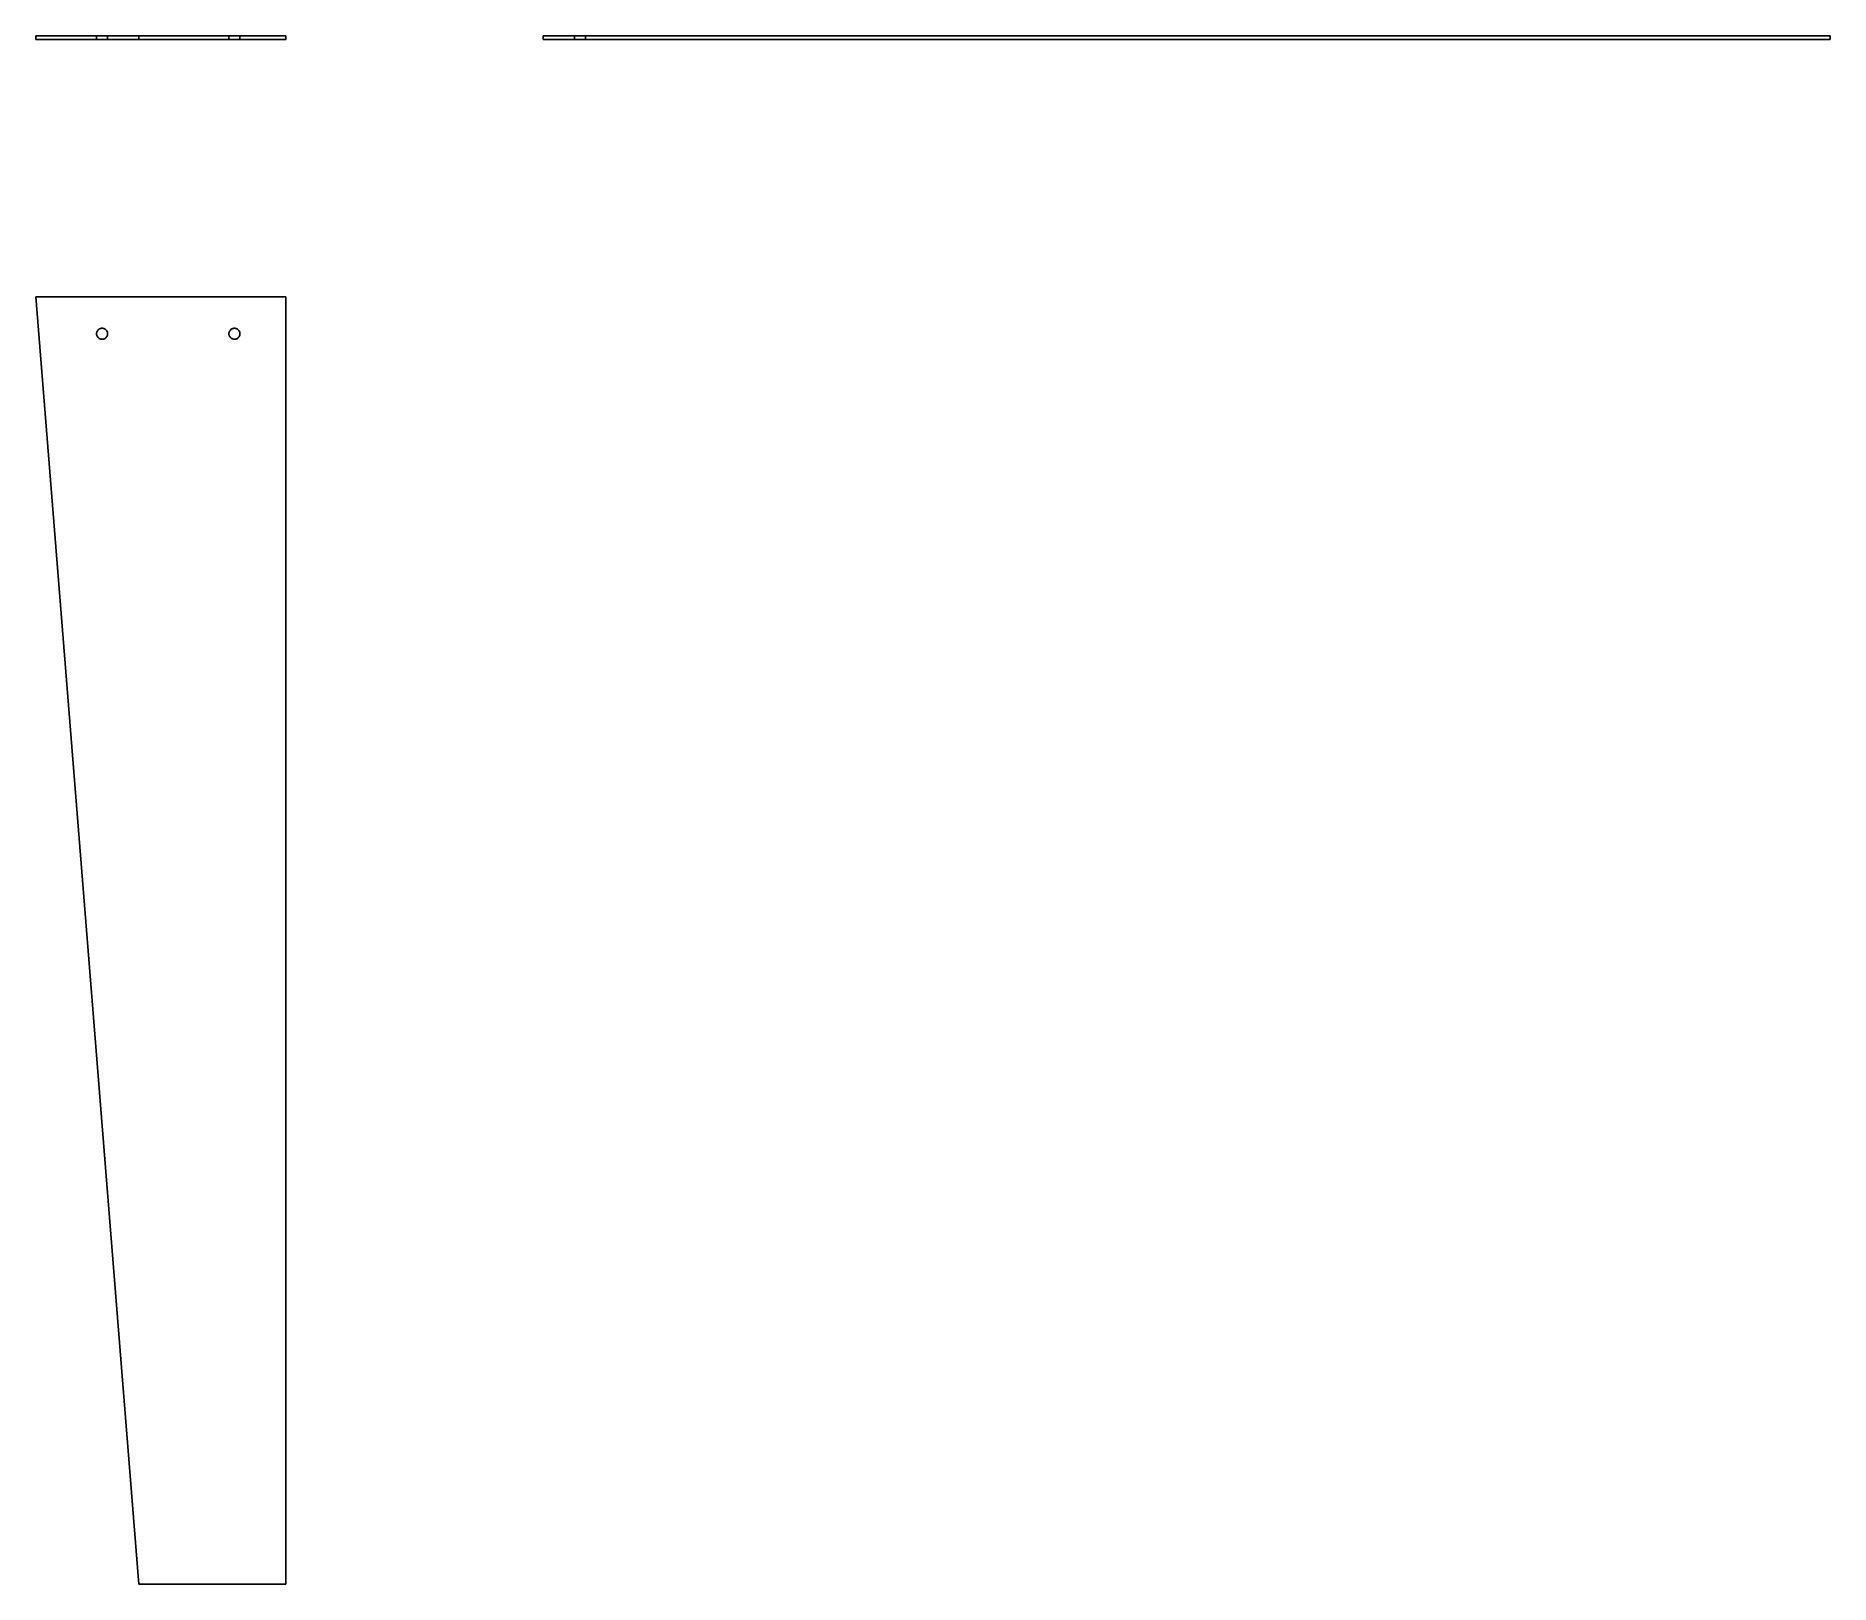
# Model space of a CAD drawing. Extents: x 0 to 2.06, y 0 to 1.78.
import ezdxf

# ---------------------------------------------------------------- set-up
doc = ezdxf.new("R2010")
doc.units = 0
doc.linetypes.add('HIDDEN', pattern=[0.073839, 0.049251, -0.024588])
for name, color, linetype in [('FRONT', 7, 'CONTINUOUS'), ('FRONT_HID', 7, 'HIDDEN'), ('LEFT', 7, 'CONTINUOUS'), ('LEFT_HID', 7, 'HIDDEN'), ('TOP', 7, 'CONTINUOUS')]:
    doc.layers.add(name, color=color, linetype=linetype)

msp = doc.modelspace()

# ---------------------------------------------------------------- linework, layer by layer
at = {"layer": 'FRONT'}
for p, q in [((0, 1.772136), (0, 1.776356)), ((0.286917, 1.776356), (0, 1.776356)), ((0.286917, 1.772136), (0, 1.772136)), ((0.286917, 1.772136), (0.286917, 1.776356))]:
    msp.add_line(p, q, dxfattribs=at)
at = {"layer": 'FRONT_HID', "linetype": 'HIDDEN'}
for p, q in [((0, 1.776356), (0.118142, 1.776356)), ((0, 1.772136), (0.118142, 1.772136)), ((0.082278, 1.776356), (0.06962, 1.776356)), ((0.06962, 1.776356), (0.082278, 1.776356)), ((0.06962, 1.776356), (0.06962, 1.772136)), ((0.082278, 1.772136), (0.06962, 1.772136)), ((0.06962, 1.772136), (0.082278, 1.772136)), ((0.082278, 1.772136), (0.082278, 1.776356)), ((0.118142, 1.772136), (0.118142, 1.776356)), ((0.118142, 1.776356), (0.286917, 1.776356)), ((0.118142, 1.772136), (0.286917, 1.772136)), ((0.234175, 1.776356), (0.221517, 1.776356)), ((0.221517, 1.776356), (0.234175, 1.776356)), ((0.221517, 1.776356), (0.221517, 1.772136)), ((0.234175, 1.772136), (0.221517, 1.772136)), ((0.221517, 1.772136), (0.234175, 1.772136)), ((0.234175, 1.772136), (0.234175, 1.776356))]:
    msp.add_line(p, q, dxfattribs=at)
at = {"layer": 'LEFT'}
for p, q in [((0.582273, 1.772136), (0.582273, 1.776356)), ((0.582273, 1.776356), (2.059053, 1.776356)), ((0.582273, 1.772136), (2.059053, 1.772136)), ((2.059053, 1.772136), (2.059053, 1.776356))]:
    msp.add_line(p, q, dxfattribs=at)
at = {"layer": 'LEFT_HID', "linetype": 'HIDDEN'}
for p, q in [((0.624467, 1.776356), (0.618138, 1.776356)), ((0.618138, 1.776356), (0.630796, 1.776356)), ((0.624467, 1.776356), (0.618138, 1.776356)), ((0.618138, 1.776356), (0.630796, 1.776356)), ((0.618138, 1.776356), (0.618138, 1.772136)), ((0.618138, 1.776356), (0.618138, 1.772136)), ((0.624467, 1.772136), (0.618138, 1.772136)), ((0.618138, 1.772136), (0.630796, 1.772136)), ((0.624467, 1.772136), (0.618138, 1.772136)), ((0.618138, 1.772136), (0.630796, 1.772136)), ((0.630796, 1.776356), (0.624467, 1.776356)), ((0.630796, 1.776356), (0.624467, 1.776356)), ((0.630796, 1.772136), (0.624467, 1.772136)), ((0.630796, 1.772136), (0.624467, 1.772136)), ((0.630796, 1.776356), (0.630796, 1.772136)), ((0.630796, 1.776356), (0.630796, 1.772136))]:
    msp.add_line(p, q, dxfattribs=at)
at = {"layer": 'TOP'}
for p, q in [((0, 1.47678), (0.118142, 0)), ((0.286917, 1.47678), (0, 1.47678)), ((0.286917, 0), (0.286917, 1.47678)), ((0.06969, 1.43553), (0.069628, 1.434902)), ((0.069628, 1.434902), (0.069628, 1.434271)), ((0.069628, 1.434271), (0.06969, 1.433643)), ((0.069815, 1.436148), (0.06969, 1.43553)), ((0.06969, 1.433643), (0.069815, 1.433025)), ((0.070001, 1.436751), (0.069815, 1.436148)), ((0.069815, 1.433025), (0.070001, 1.432422)), ((0.070246, 1.437332), (0.070001, 1.436751)), ((0.070001, 1.432422), (0.070246, 1.43184)), ((0.070548, 1.437887), (0.070246, 1.437332)), ((0.070246, 1.43184), (0.070548, 1.431286)), ((0.070904, 1.438408), (0.070548, 1.437887)), ((0.070548, 1.431286), (0.070904, 1.430765)), ((0.071309, 1.438891), (0.070904, 1.438408)), ((0.070904, 1.430765), (0.071309, 1.430282)), ((0.071761, 1.439332), (0.071309, 1.438891)), ((0.071309, 1.430282), (0.071761, 1.429841)), ((0.072254, 1.439725), (0.071761, 1.439332)), ((0.071761, 1.429841), (0.072254, 1.429448)), ((0.072784, 1.440068), (0.072254, 1.439725)), ((0.072254, 1.429448), (0.072784, 1.429105)), ((0.073346, 1.440355), (0.072784, 1.440068)), ((0.072784, 1.429105), (0.073346, 1.428817)), ((0.073933, 1.440586), (0.073346, 1.440355)), ((0.073346, 1.428817), (0.073933, 1.428587)), ((0.07454, 1.440757), (0.073933, 1.440586)), ((0.073933, 1.428587), (0.07454, 1.428416)), ((0.075162, 1.440866), (0.07454, 1.440757)), ((0.07454, 1.428416), (0.075162, 1.428306)), ((0.075791, 1.440914), (0.075162, 1.440866)), ((0.075162, 1.428306), (0.075791, 1.428259)), ((0.076422, 1.440898), (0.075791, 1.440914)), ((0.075791, 1.428259), (0.076422, 1.428275)), ((0.077048, 1.440819), (0.076422, 1.440898)), ((0.076422, 1.428275), (0.077048, 1.428354)), ((0.077663, 1.440679), (0.077048, 1.440819)), ((0.077048, 1.428354), (0.077663, 1.428494)), ((0.078261, 1.440478), (0.077663, 1.440679)), ((0.077663, 1.428494), (0.078261, 1.428695)), ((0.078836, 1.440218), (0.078261, 1.440478)), ((0.078261, 1.428695), (0.078836, 1.428954)), ((0.079382, 1.439903), (0.078836, 1.440218)), ((0.078836, 1.428954), (0.079382, 1.42927)), ((0.079895, 1.439535), (0.079382, 1.439903)), ((0.079382, 1.42927), (0.079895, 1.429638)), ((0.080368, 1.439117), (0.079895, 1.439535)), ((0.079895, 1.429638), (0.080368, 1.430056)), ((0.080797, 1.438655), (0.080368, 1.439117)), ((0.080368, 1.430056), (0.080797, 1.430518)), ((0.081178, 1.438152), (0.080797, 1.438655)), ((0.080797, 1.430518), (0.081178, 1.431021)), ((0.081507, 1.437613), (0.081178, 1.438152)), ((0.081178, 1.431021), (0.081507, 1.43156)), ((0.081781, 1.437045), (0.081507, 1.437613)), ((0.081507, 1.43156), (0.081781, 1.432128)), ((0.081997, 1.436452), (0.081781, 1.437045)), ((0.081781, 1.432128), (0.081997, 1.432721)), ((0.082152, 1.435841), (0.081997, 1.436452)), ((0.081997, 1.432721), (0.082152, 1.433332)), ((0.082246, 1.435217), (0.082152, 1.435841)), ((0.082152, 1.433332), (0.082246, 1.433956)), ((0.082278, 1.434586), (0.082246, 1.435217)), ((0.082246, 1.433956), (0.082278, 1.434586)), ((0.221588, 1.43553), (0.221525, 1.434902)), ((0.221525, 1.434902), (0.221525, 1.434271)), ((0.221525, 1.434271), (0.221588, 1.433643)), ((0.221713, 1.436148), (0.221588, 1.43553)), ((0.221588, 1.433643), (0.221713, 1.433025)), ((0.221899, 1.436751), (0.221713, 1.436148)), ((0.221713, 1.433025), (0.221899, 1.432422)), ((0.222144, 1.437332), (0.221899, 1.436751)), ((0.221899, 1.432422), (0.222144, 1.43184)), ((0.222446, 1.437887), (0.222144, 1.437332)), ((0.222144, 1.43184), (0.222446, 1.431286)), ((0.222801, 1.438408), (0.222446, 1.437887)), ((0.222446, 1.431286), (0.222801, 1.430765)), ((0.223207, 1.438891), (0.222801, 1.438408)), ((0.222801, 1.430765), (0.223207, 1.430282)), ((0.223658, 1.439332), (0.223207, 1.438891)), ((0.223207, 1.430282), (0.223658, 1.429841)), ((0.224152, 1.439725), (0.223658, 1.439332)), ((0.223658, 1.429841), (0.224152, 1.429448)), ((0.224682, 1.440068), (0.224152, 1.439725)), ((0.224152, 1.429448), (0.224682, 1.429105)), ((0.225243, 1.440355), (0.224682, 1.440068)), ((0.224682, 1.429105), (0.225243, 1.428817)), ((0.22583, 1.440586), (0.225243, 1.440355)), ((0.225243, 1.428817), (0.22583, 1.428587)), ((0.226438, 1.440757), (0.22583, 1.440586)), ((0.22583, 1.428587), (0.226438, 1.428416)), ((0.227059, 1.440866), (0.226438, 1.440757)), ((0.226438, 1.428416), (0.227059, 1.428306)), ((0.227688, 1.440914), (0.227059, 1.440866)), ((0.227059, 1.428306), (0.227688, 1.428259)), ((0.228319, 1.440898), (0.227688, 1.440914)), ((0.227688, 1.428259), (0.228319, 1.428275)), ((0.228945, 1.440819), (0.228319, 1.440898)), ((0.228319, 1.428275), (0.228945, 1.428354)), ((0.22956, 1.440679), (0.228945, 1.440819)), ((0.228945, 1.428354), (0.22956, 1.428494)), ((0.230158, 1.440478), (0.22956, 1.440679)), ((0.22956, 1.428494), (0.230158, 1.428695)), ((0.230733, 1.440218), (0.230158, 1.440478)), ((0.230158, 1.428695), (0.230733, 1.428954)), ((0.23128, 1.439903), (0.230733, 1.440218)), ((0.230733, 1.428954), (0.23128, 1.42927)), ((0.231792, 1.439535), (0.23128, 1.439903)), ((0.23128, 1.42927), (0.231792, 1.429638)), ((0.232265, 1.439117), (0.231792, 1.439535)), ((0.231792, 1.429638), (0.232265, 1.430056)), ((0.232694, 1.438655), (0.232265, 1.439117)), ((0.232265, 1.430056), (0.232694, 1.430518)), ((0.233075, 1.438152), (0.232694, 1.438655)), ((0.232694, 1.430518), (0.233075, 1.431021)), ((0.233404, 1.437613), (0.233075, 1.438152)), ((0.233075, 1.431021), (0.233404, 1.43156)), ((0.233678, 1.437045), (0.233404, 1.437613)), ((0.233404, 1.43156), (0.233678, 1.432128)), ((0.233894, 1.436452), (0.233678, 1.437045)), ((0.233678, 1.432128), (0.233894, 1.432721)), ((0.23405, 1.435841), (0.233894, 1.436452)), ((0.233894, 1.432721), (0.23405, 1.433332)), ((0.234144, 1.435217), (0.23405, 1.435841)), ((0.23405, 1.433332), (0.234144, 1.433956)), ((0.234175, 1.434586), (0.234144, 1.435217)), ((0.234144, 1.433956), (0.234175, 1.434586)), ((0.118142, 0), (0.286917, 0))]:
    msp.add_line(p, q, dxfattribs=at)

doc.saveas('drawing.dxf')
